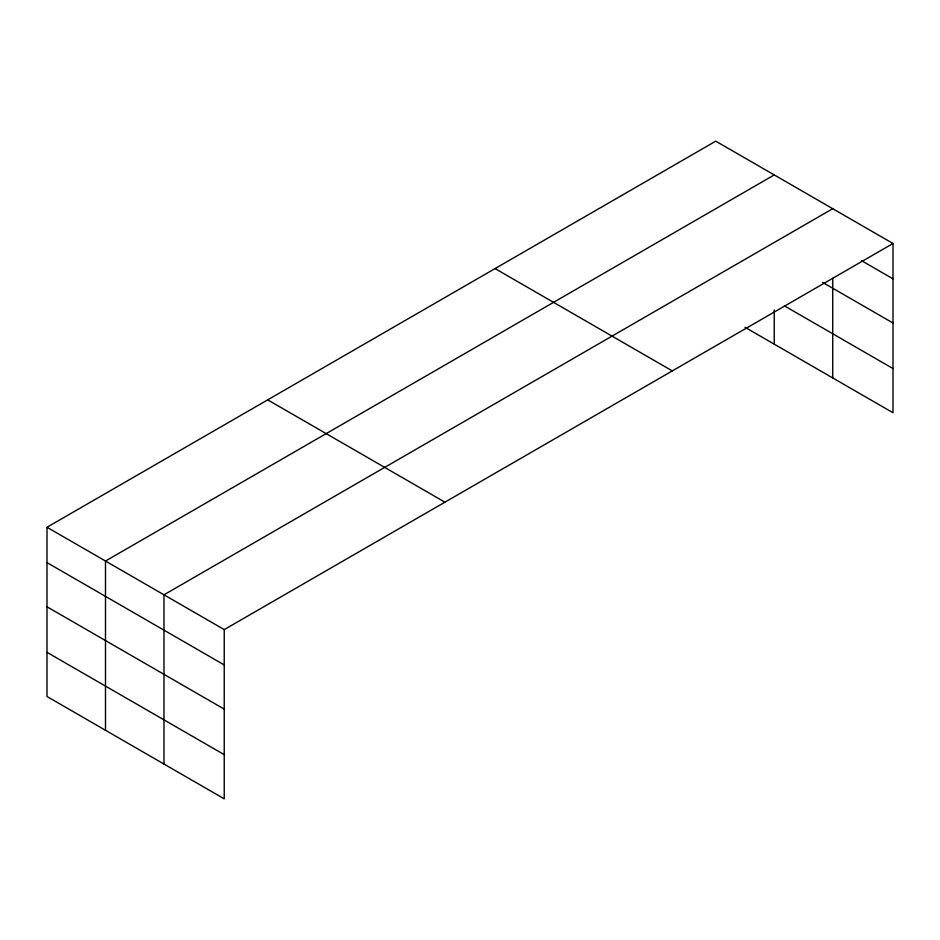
<?xml version="1.0" encoding="UTF-8"?>
<svg xmlns="http://www.w3.org/2000/svg" width="940" height="940" viewBox="0 0 940 940"><rect width="100%" height="100%" fill="white"/><g stroke="black" fill="none" stroke-linecap="round" stroke-linejoin="round"><path stroke-width="1.41" d="M47 527.269L224.237 629.6L224.237 798.836L47 696.505L47 527.269L715.763 141.165L893 243.495L893 412.731L745.009 327.285M774.243 174.934L105.492 561.039L105.492 730.274M832.734 208.704L163.983 594.809L163.983 764.044M224.237 629.6L893 243.495M861.616 260.721L893 278.839M822.57 282.364L893 323.019M784.418 305.864L893 368.551M495.063 268.582L672.311 370.912M267.688 399.853L444.937 502.183M47 562.614L224.237 664.944M47 606.793L224.237 709.124M47 652.325L224.237 754.656M832.734 278.252L832.734 377.939M774.243 309.965L774.243 344.169"/></g></svg>
